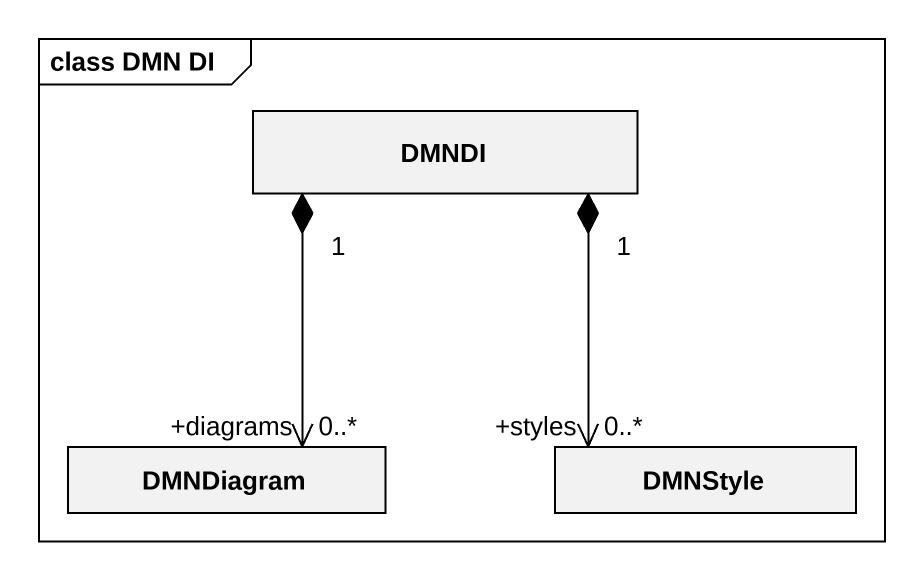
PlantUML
@startuml
mainframe class DMN DI
hide circle
hide empty members
class DMNDI
class DMNDiagram
class DMNStyle
DMNDI "1" *--> "0..*\n+diagrams" DMNDiagram
DMNDI "1" *--> "+styles\n0..*" DMNStyle
@enduml
